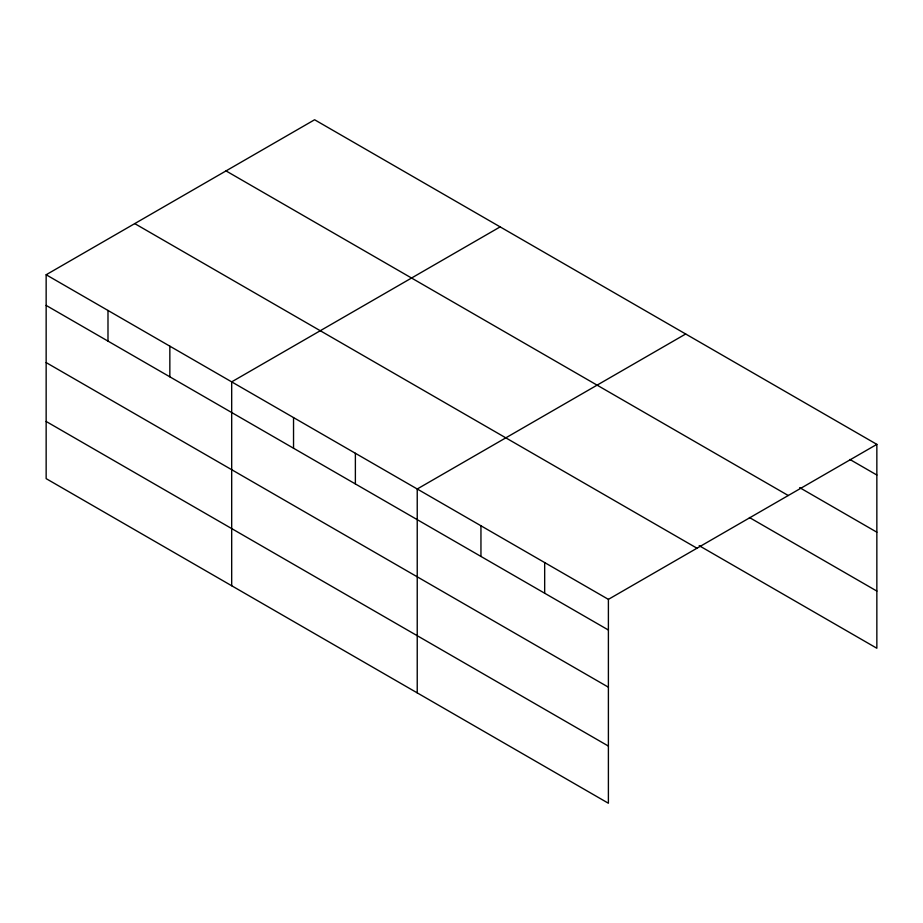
<?xml version="1.0" encoding="UTF-8"?>
<svg xmlns="http://www.w3.org/2000/svg" width="923" height="923" viewBox="0 0 923 923"><rect width="100%" height="100%" fill="white"/><g stroke="black" fill="none" stroke-linecap="round" stroke-linejoin="round"><path stroke-width="1.38" d="M699.173 545.666L876.85 648.246L876.85 444.367L314.605 119.759L46.15 274.754L46.15 478.633L608.395 803.241L608.395 599.362L46.15 274.754M500.151 226.885L231.685 381.868L231.685 585.759M685.685 333.999L417.231 488.994L417.231 692.873M608.395 599.362L876.85 444.367M849.887 459.458L876.85 475.022M799.653 487.621L876.85 532.19M226.02 170.905L788.254 495.513M749.407 517.503L876.85 591.078M134.746 223.608L696.98 548.216M46.15 305.409L608.395 630.017M46.15 362.577L608.395 687.185M46.15 421.465L608.395 746.072M544.674 562.569L544.674 593.224M480.952 525.787L480.952 556.442M355.378 453.285L355.378 483.94M293.537 417.577L293.537 448.232M169.844 346.171L169.844 376.826M107.991 310.463L107.991 341.118"/></g></svg>
